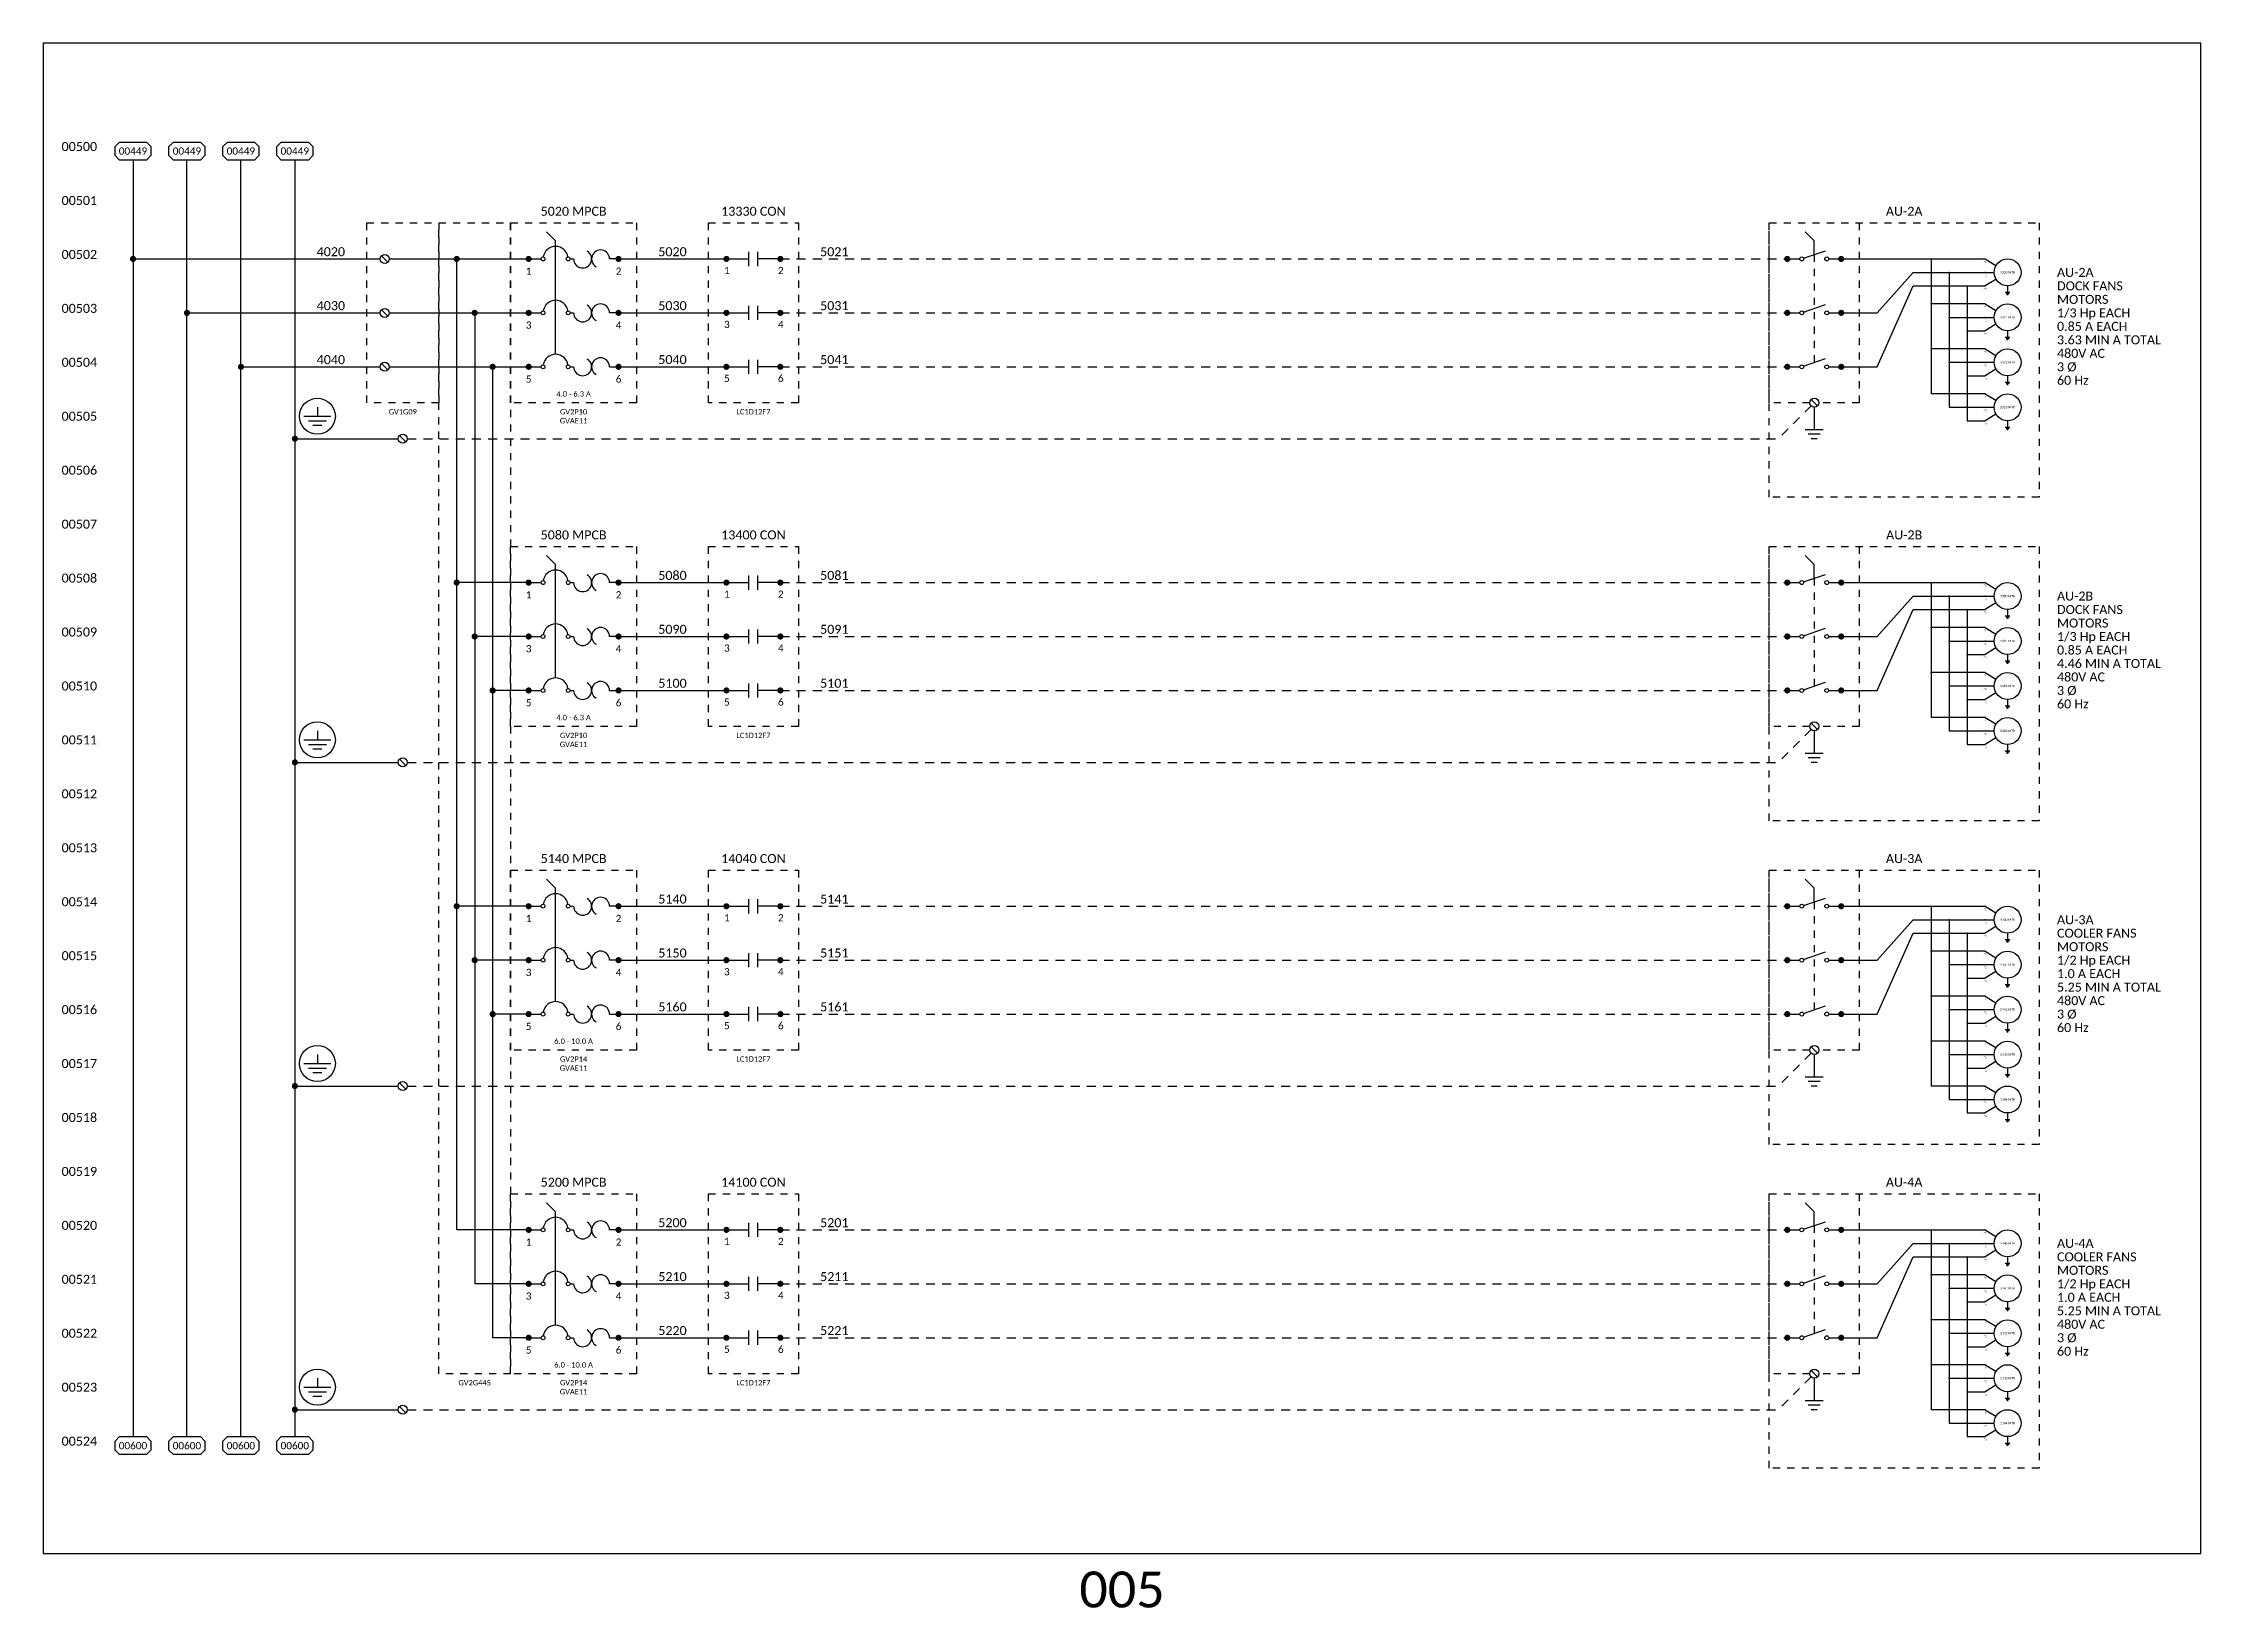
# Model space of a CAD drawing. Header units: inches. Extents: x 0 to 316, y -1 to 150.
# Drawn here: x 155 to 185, y -0.76 to 21 of the extents above; entities that cross this region are included whole.
import ezdxf
from ezdxf.enums import TextEntityAlignment as Align

# ---------------------------------------------------------------- set-up
doc = ezdxf.new("R2010")
doc.units = ezdxf.units.IN
doc.header["$MEASUREMENT"] = 0
doc.linetypes.add('DASHED', pattern=[0.75, 0.5, -0.25])
doc.linetypes.add('HIDDEN2', pattern=[0.1875, 0.125, -0.0625])
doc.styles.add('Calibri', font='calibri.ttf')

# ---------------------------------------------------------------- blocks, each defined once
blk = doc.blocks.new('CONN')
at = {"color": 2, "const_width": 0.0425}
blk.add_lwpolyline([(0.02125, 0, 1), (-0.02125, 0, 1)], format="xyb", close=True, dxfattribs=at)
blk = doc.blocks.new('PE')
at = {"color": 3}
for p, q in [((0, 0), (0, -0.125)), ((-0.1875, -0.125), (0.1875, -0.125)), ((-0.125, -0.1875), (0.125, -0.1875)), ((-0.0625, -0.25), (0.0625, -0.25))]:
    blk.add_line(p, q, dxfattribs=at)
blk.add_circle((0, -0.125), 0.25, dxfattribs=at)
blk = doc.blocks.new('REF')
at = {"color": 2}
for p, q in [((0, 0.062), (0.062, 0.125)), ((0, -0.062), (0, 0.062)), ((0.062, 0.125), (0.438, 0.125)), ((0.438, 0.125), (0.5, 0.062)), ((0.5, 0.062), (0.5, -0.062)), ((0.062, -0.125), (0, -0.062)), ((0.438, -0.125), (0.062, -0.125)), ((0.5, -0.062), (0.438, -0.125))]:
    blk.add_line(p, q, dxfattribs=at)
at = {"color": 3, "style": 'Calibri'}
blk.add_attdef('XXXXX', text='', height=0.1, dxfattribs=at).set_placement((0.25, -0.05), align=Align.CENTER)
blk = doc.blocks.new('TERM')
at = {"color": 2}
blk.add_line((-0.044, 0.044), (0.044, -0.044), dxfattribs=at)
blk.add_circle((0, 0), 0.0625, dxfattribs=at)
blk = doc.blocks.new('CRNO')
at = {"color": 2}
for p, q in [((0, 0), (0.311, 0)), ((0.311, -0.099), (0.311, 0.099)), ((0.439, -0.099), (0.439, 0.099)), ((0.75, 0), (0.439, 0))]:
    blk.add_line(p, q, dxfattribs=at)
for p in [(0, 0), (0.75, 0)]:
    blk.add_blockref('CONN', p)
at = {"color": 3, "style": 'Calibri'}
blk.add_attdef('DEVICE', text='', height=0.125, dxfattribs=at).set_placement((0.381, 0.447), align=Align.CENTER)
at = {"style": 'Calibri'}
for tag, p in [('TL', (0.006, -0.241)), ('TR', (0.756, -0.241))]:
    blk.add_attdef(tag, text='', height=0.1, dxfattribs=at).set_placement(p, align=Align.BOTTOM_CENTER)
blk = doc.blocks.new('DISCONNECT')
at = {"color": 2}
for p, q in [((0.375, 0.25), (0.25, 0.375)), ((0, 0), (0.174, 0)), ((0.226, 0.009), (0.53, 0.114)), ((0.375, 0.06), (0.375, 0.25)), ((0.576, 0), (0.75, 0))]:
    blk.add_line(p, q, dxfattribs=at)
for centre in [(0.201, 0), (0.549, 0)]:
    blk.add_circle(centre, 0.0268, dxfattribs=at)
for p in [(0, 0), (0.75, 0)]:
    blk.add_blockref('CONN', p, dxfattribs=at)
at = {"color": 3, "style": 'Calibri'}
blk.add_attdef('DEVICE', text='', height=0.125, dxfattribs=at).set_placement((0.381, 0.447), align=Align.CENTER)
at = {"color": 6, "style": 'Calibri'}
blk.add_attdef('PART', text='', height=0.075, dxfattribs=at).set_placement((0.382, -0.313), align=Align.MIDDLE_CENTER)
blk = doc.blocks.new('DISC AUX')
at = {"color": 2}
for p, q in [((0, 0), (0.174, 0)), ((0.226, 0.009), (0.53, 0.114)), ((0.576, 0), (0.75, 0))]:
    blk.add_line(p, q, dxfattribs=at)
for centre in [(0.201, 0), (0.549, 0)]:
    blk.add_circle(centre, 0.0268, dxfattribs=at)
for p in [(0, 0), (0.75, 0)]:
    blk.add_blockref('CONN', p, dxfattribs=at)

msp = doc.modelspace()

# ---------------------------------------------------------------- linework, layer by layer
at = {"color": 8}
for p, q in [((156.25, 19.375), (156.25, 1.625)), ((157, 1.625), (157, 19.375)), ((157.75, 1.625), (157.75, 19.375)), ((156.25, 18), (159.6875, 18)), ((163, 18), (164.5, 18)), ((180, 18), (182, 18)), ((181.25, 18), (181.25, 16.125)), ((180.5, 17.25), (181, 17.8125)), ((181, 17.8125), (182, 17.8125)), ((181.5, 17.8125), (181.5, 15.9375)), ((180.5, 16.5), (181, 17.625)), ((181, 17.625), (182, 17.625)), ((181.75, 17.625), (181.75, 15.75)), ((157, 17.25), (159.6875, 17.25)), ((163, 17.25), (164.5, 17.25)), ((180, 17.25), (180.5, 17.25)), ((182, 17.375), (181.25, 17.375)), ((181.5, 17.1875), (182, 17.1875)), ((181.75, 17), (182, 17)), ((157.75, 16.5), (159.6875, 16.5)), ((163, 16.5), (164.5, 16.5)), ((180, 16.5), (180.5, 16.5)), ((182, 16.75), (181.25, 16.75)), ((181.5, 16.5625), (182, 16.5625)), ((181.75, 16.375), (182, 16.375)), ((182, 16.125), (181.25, 16.125)), ((181.5, 15.9375), (182, 15.9375)), ((181.75, 15.75), (182, 15.75)), ((163, 13.5), (164.5, 13.5)), ((180, 13.5), (182, 13.5)), ((181.25, 13.5), (181.25, 11.625)), ((180.5, 12.75), (181, 13.3125)), ((181, 13.3125), (182, 13.3125)), ((181.5, 13.3125), (181.5, 11.4375)), ((180.5, 12), (181, 13.125)), ((181, 13.125), (182, 13.125)), ((181.75, 13.125), (181.75, 11.25)), ((163, 12.75), (164.5, 12.75)), ((180, 12.75), (180.5, 12.75)), ((182, 12.875), (181.25, 12.875)), ((181.5, 12.6875), (182, 12.6875)), ((181.75, 12.5), (182, 12.5)), ((163, 12), (164.5, 12)), ((180, 12), (180.5, 12)), ((182, 12.25), (181.25, 12.25)), ((181.5, 12.0625), (182, 12.0625)), ((181.75, 11.875), (182, 11.875)), ((182, 11.625), (181.25, 11.625)), ((181.5, 11.4375), (182, 11.4375)), ((181.75, 11.25), (182, 11.25)), ((163, 9), (164.5, 9)), ((180, 9), (182, 9)), ((181.25, 9), (181.25, 6.5)), ((180.5, 8.25), (181, 8.8125)), ((181, 8.8125), (182, 8.8125)), ((181.5, 8.8125), (181.5, 6.3125)), ((180.5, 7.5), (181, 8.625)), ((181, 8.625), (182, 8.625)), ((181.75, 8.625), (181.75, 6.125)), ((163, 8.25), (164.5, 8.25)), ((180, 8.25), (180.5, 8.25)), ((182, 8.375), (181.25, 8.375)), ((181.5, 8.1875), (182, 8.1875)), ((181.75, 8), (182, 8)), ((163, 7.5), (164.5, 7.5)), ((180, 7.5), (180.5, 7.5)), ((182, 7.75), (181.25, 7.75)), ((181.5, 7.5625), (182, 7.5625)), ((181.75, 7.375), (182, 7.375)), ((182, 7.125), (181.25, 7.125)), ((181.5, 6.9375), (182, 6.9375)), ((181.75, 6.75), (182, 6.75)), ((182, 6.5), (181.25, 6.5)), ((181.5, 6.3125), (182, 6.3125)), ((181.75, 6.125), (182, 6.125)), ((163, 4.5), (164.5, 4.5)), ((180, 4.5), (182, 4.5)), ((181.25, 4.5), (181.25, 2)), ((180.5, 3.75), (181, 4.3125)), ((181, 4.3125), (182, 4.3125)), ((181.5, 4.3125), (181.5, 1.8125)), ((180.5, 3), (181, 4.125)), ((181, 4.125), (182, 4.125)), ((181.75, 4.125), (181.75, 1.625)), ((163, 3.75), (164.5, 3.75)), ((180, 3.75), (180.5, 3.75)), ((182, 3.875), (181.25, 3.875)), ((181.5, 3.6875), (182, 3.6875)), ((181.75, 3.5), (182, 3.5)), ((163, 3), (164.5, 3)), ((180, 3), (180.5, 3)), ((182, 3.25), (181.25, 3.25)), ((181.5, 3.0625), (182, 3.0625)), ((181.75, 2.875), (182, 2.875)), ((182, 2.625), (181.25, 2.625)), ((181.5, 2.4375), (182, 2.4375)), ((181.75, 2.25), (182, 2.25)), ((182, 2), (181.25, 2)), ((181.5, 1.8125), (182, 1.8125)), ((181.75, 1.625), (182, 1.625))]:
    msp.add_line(p, q, dxfattribs=at)
at = {"color": 3}
for p, q in [((158.5, 19.375), (158.5, 1.625)), ((182.34375, 17.53125), (182.28125, 17.53125)), ((182.33333, 17.51562), (182.29167, 17.51562)), ((182.32292, 17.5), (182.30208, 17.5)), ((182.3125, 17.625), (182.3125, 17.53125)), ((182.34375, 16.90625), (182.28125, 16.90625)), ((182.33333, 16.89062), (182.29167, 16.89062)), ((182.32292, 16.875), (182.30208, 16.875)), ((182.3125, 17), (182.3125, 16.90625)), ((182.34375, 16.28125), (182.28125, 16.28125)), ((182.33333, 16.26562), (182.29167, 16.26562)), ((182.32292, 16.25), (182.30208, 16.25)), ((182.3125, 16.375), (182.3125, 16.28125)), ((179.625, 15.9375), (179.625, 15.625)), ((179.75, 15.625), (179.5, 15.625)), ((182.34375, 15.65625), (182.28125, 15.65625)), ((182.33333, 15.64062), (182.29167, 15.64062)), ((182.32292, 15.625), (182.30208, 15.625)), ((182.3125, 15.75), (182.3125, 15.65625)), ((158.5, 15.5), (159.9375, 15.5)), ((179.70833, 15.5625), (179.54167, 15.5625)), ((179.66667, 15.5), (179.58333, 15.5)), ((182.34375, 13.03125), (182.28125, 13.03125)), ((182.33333, 13.01562), (182.29167, 13.01562)), ((182.32292, 13), (182.30208, 13)), ((182.3125, 13.125), (182.3125, 13.03125)), ((182.34375, 12.40625), (182.28125, 12.40625)), ((182.33333, 12.39062), (182.29167, 12.39062)), ((182.32292, 12.375), (182.30208, 12.375)), ((182.3125, 12.5), (182.3125, 12.40625)), ((182.34375, 11.78125), (182.28125, 11.78125)), ((182.33333, 11.76562), (182.29167, 11.76562)), ((182.32292, 11.75), (182.30208, 11.75)), ((182.3125, 11.875), (182.3125, 11.78125)), ((179.625, 11.4375), (179.625, 11.125)), ((179.75, 11.125), (179.5, 11.125)), ((182.34375, 11.15625), (182.28125, 11.15625)), ((182.33333, 11.14062), (182.29167, 11.14062)), ((182.32292, 11.125), (182.30208, 11.125)), ((182.3125, 11.25), (182.3125, 11.15625)), ((158.5, 11), (159.9375, 11)), ((179.70833, 11.0625), (179.54167, 11.0625)), ((179.66667, 11), (179.58333, 11)), ((182.34375, 8.53125), (182.28125, 8.53125)), ((182.33333, 8.51562), (182.29167, 8.51562)), ((182.32292, 8.5), (182.30208, 8.5)), ((182.3125, 8.625), (182.3125, 8.53125)), ((182.34375, 7.90625), (182.28125, 7.90625)), ((182.33333, 7.89062), (182.29167, 7.89062)), ((182.32292, 7.875), (182.30208, 7.875)), ((182.3125, 8), (182.3125, 7.90625)), ((182.34375, 7.28125), (182.28125, 7.28125)), ((182.33333, 7.26562), (182.29167, 7.26562)), ((182.32292, 7.25), (182.30208, 7.25)), ((182.3125, 7.375), (182.3125, 7.28125)), ((179.625, 6.9375), (179.625, 6.625)), ((179.75, 6.625), (179.5, 6.625)), ((182.34375, 6.65625), (182.28125, 6.65625)), ((182.33333, 6.64062), (182.29167, 6.64062)), ((182.32292, 6.625), (182.30208, 6.625)), ((182.3125, 6.75), (182.3125, 6.65625)), ((158.5, 6.5), (159.9375, 6.5)), ((179.70833, 6.5625), (179.54167, 6.5625)), ((179.66667, 6.5), (179.58333, 6.5)), ((182.34375, 6.03125), (182.28125, 6.03125)), ((182.33333, 6.01562), (182.29167, 6.01562)), ((182.32292, 6), (182.30208, 6)), ((182.3125, 6.125), (182.3125, 6.03125)), ((182.34375, 4.03125), (182.28125, 4.03125)), ((182.33333, 4.01562), (182.29167, 4.01562)), ((182.32292, 4), (182.30208, 4)), ((182.3125, 4.125), (182.3125, 4.03125)), ((182.34375, 3.40625), (182.28125, 3.40625)), ((182.33333, 3.39062), (182.29167, 3.39062)), ((182.32292, 3.375), (182.30208, 3.375)), ((182.3125, 3.5), (182.3125, 3.40625)), ((182.34375, 2.78125), (182.28125, 2.78125)), ((182.33333, 2.76562), (182.29167, 2.76562)), ((182.32292, 2.75), (182.30208, 2.75)), ((182.3125, 2.875), (182.3125, 2.78125)), ((179.625, 2.4375), (179.625, 2.125)), ((179.75, 2.125), (179.5, 2.125)), ((182.34375, 2.15625), (182.28125, 2.15625)), ((182.33333, 2.14062), (182.29167, 2.14062)), ((182.32292, 2.125), (182.30208, 2.125)), ((182.3125, 2.25), (182.3125, 2.15625)), ((158.5, 2), (159.9375, 2)), ((179.70833, 2.0625), (179.54167, 2.0625)), ((179.66667, 2), (179.58333, 2)), ((182.34375, 1.53125), (182.28125, 1.53125)), ((182.33333, 1.51562), (182.29167, 1.51562)), ((182.32292, 1.5), (182.30208, 1.5)), ((182.3125, 1.625), (182.3125, 1.53125))]:
    msp.add_line(p, q, dxfattribs=at)
at = {"color": 2}
for p, q in [((162.125, 18.25), (162, 18.375)), ((159.8125, 18), (161.75, 18)), ((161.75, 18), (161.92379, 18)), ((162.125, 16.67438), (162.125, 18.25)), ((162.32621, 18), (162.375, 18)), ((163, 18), (162.875, 18)), ((182, 18), (182.15172, 17.90897)), ((182, 17.8125), (182.125, 17.8125)), ((182.15172, 17.71603), (182, 17.625)), ((159.8125, 17.25), (161.75, 17.25)), ((161.75, 17.25), (161.92379, 17.25)), ((162.32621, 17.25), (162.375, 17.25)), ((163, 17.25), (162.875, 17.25)), ((182, 17.375), (182.15172, 17.28397)), ((182, 17.1875), (182.125, 17.1875)), ((182.15172, 17.09103), (182, 17)), ((159.8125, 16.5), (161.75, 16.5)), ((161.75, 16.5), (161.92379, 16.5)), ((162.32621, 16.5), (162.375, 16.5)), ((162.875, 16.5), (163, 16.5)), ((182, 16.75), (182.15172, 16.65897)), ((182, 16.5625), (182.125, 16.5625)), ((182.15172, 16.46603), (182, 16.375)), ((182, 16.125), (182.15172, 16.03397)), ((182, 15.9375), (182.125, 15.9375)), ((182.15172, 15.84103), (182, 15.75)), ((162.125, 13.75), (162, 13.875)), ((161.75, 13.5), (161.92379, 13.5)), ((162.125, 12.17438), (162.125, 13.75)), ((162.32621, 13.5), (162.375, 13.5)), ((163, 13.5), (162.875, 13.5)), ((182, 13.5), (182.15172, 13.40897)), ((182, 13.3125), (182.125, 13.3125)), ((182.15172, 13.21603), (182, 13.125)), ((161.75, 12.75), (161.92379, 12.75)), ((162.32621, 12.75), (162.375, 12.75)), ((163, 12.75), (162.875, 12.75)), ((182, 12.875), (182.15172, 12.78397)), ((182, 12.6875), (182.125, 12.6875)), ((182.15172, 12.59103), (182, 12.5)), ((161.75, 12), (161.92379, 12)), ((162.32621, 12), (162.375, 12)), ((162.875, 12), (163, 12)), ((182, 12.25), (182.15172, 12.15897)), ((182, 12.0625), (182.125, 12.0625)), ((182.15172, 11.96603), (182, 11.875)), ((182, 11.625), (182.15172, 11.53397)), ((182, 11.4375), (182.125, 11.4375)), ((182.15172, 11.34103), (182, 11.25)), ((162.125, 9.25), (162, 9.375)), ((161.75, 9), (161.92379, 9)), ((162.125, 7.67438), (162.125, 9.25)), ((162.32621, 9), (162.375, 9)), ((163, 9), (162.875, 9)), ((182, 9), (182.15172, 8.90897)), ((182, 8.8125), (182.125, 8.8125)), ((182.15172, 8.71603), (182, 8.625)), ((161.75, 8.25), (161.92379, 8.25)), ((162.32621, 8.25), (162.375, 8.25)), ((163, 8.25), (162.875, 8.25)), ((182, 8.375), (182.15172, 8.28397)), ((182, 8.1875), (182.125, 8.1875)), ((182.15172, 8.09103), (182, 8)), ((161.75, 7.5), (161.92379, 7.5)), ((162.32621, 7.5), (162.375, 7.5)), ((162.875, 7.5), (163, 7.5)), ((182, 7.75), (182.15172, 7.65897)), ((182, 7.5625), (182.125, 7.5625)), ((182.15172, 7.46603), (182, 7.375)), ((182, 7.125), (182.15172, 7.03397)), ((182, 6.9375), (182.125, 6.9375)), ((182.15172, 6.84103), (182, 6.75)), ((182, 6.5), (182.15172, 6.40897)), ((182, 6.3125), (182.125, 6.3125)), ((182.15172, 6.21603), (182, 6.125)), ((162.125, 4.75), (162, 4.875)), ((161.75, 4.5), (161.92379, 4.5)), ((162.125, 3.17438), (162.125, 4.75)), ((162.32621, 4.5), (162.375, 4.5)), ((163, 4.5), (162.875, 4.5)), ((182, 4.5), (182.15172, 4.40897)), ((182, 4.3125), (182.125, 4.3125)), ((182.15172, 4.21603), (182, 4.125)), ((161.75, 3.75), (161.92379, 3.75)), ((162.32621, 3.75), (162.375, 3.75)), ((163, 3.75), (162.875, 3.75)), ((182, 3.875), (182.15172, 3.78397)), ((182, 3.6875), (182.125, 3.6875)), ((182.15172, 3.59103), (182, 3.5)), ((161.75, 3), (161.92379, 3)), ((162.32621, 3), (162.375, 3)), ((162.875, 3), (163, 3)), ((182, 3.25), (182.15172, 3.15897)), ((182, 3.0625), (182.125, 3.0625)), ((182.15172, 2.96603), (182, 2.875)), ((182, 2.625), (182.15172, 2.53397)), ((182, 2.4375), (182.125, 2.4375)), ((182.15172, 2.34103), (182, 2.25)), ((182, 2), (182.15172, 1.90897)), ((182, 1.8125), (182.125, 1.8125)), ((182.15172, 1.71603), (182, 1.625))]:
    msp.add_line(p, q, dxfattribs=at)
at = {"color": 2, "linetype": 'Continuous'}
for p, q in [((160.75, 4.5), (160.75, 18)), ((161, 17.25), (161, 3.75)), ((161.25, 3), (161.25, 16.5)), ((161.75, 13.5), (160.75, 13.5)), ((161.75, 12.75), (161, 12.75)), ((161.75, 12), (161.25, 12)), ((161.75, 9), (160.75, 9)), ((161.75, 8.25), (161, 8.25)), ((161.75, 7.5), (161.25, 7.5)), ((161.75, 4.5), (160.75, 4.5)), ((161.75, 3.75), (161, 3.75)), ((161.75, 3), (161.25, 3))]:
    msp.add_line(p, q, dxfattribs=at)
at = {"color": 8, "linetype": 'HIDDEN2'}
for p, q in [((165.25, 18), (179.25, 18)), ((165.25, 17.25), (179.25, 17.25)), ((165.25, 16.5), (179.25, 16.5)), ((165.25, 13.5), (179.25, 13.5)), ((165.25, 12.75), (179.25, 12.75)), ((165.25, 12), (179.25, 12)), ((165.25, 9), (179.25, 9)), ((165.25, 8.25), (179.25, 8.25)), ((165.25, 7.5), (179.25, 7.5)), ((165.25, 4.5), (179.25, 4.5)), ((165.25, 3.75), (179.25, 3.75)), ((165.25, 3), (179.25, 3))]:
    msp.add_line(p, q, dxfattribs=at)
at = {"color": 2, "linetype": 'HIDDEN2', "ltscale": 0.5}
for p, q in [((179.625, 18.06023), (179.625, 16.56023)), ((179.625, 13.56023), (179.625, 12.06023)), ((179.625, 9.06023), (179.625, 7.56023)), ((179.625, 4.56023), (179.625, 3.06023))]:
    msp.add_line(p, q, dxfattribs=at)
at = {"color": 3, "linetype": 'HIDDEN2'}
for p, q in [((179.58081, 15.95581), (179.125, 15.5)), ((160.0625, 15.5), (179.125, 15.5)), ((179.58081, 11.45581), (179.125, 11)), ((160.0625, 11), (179.125, 11)), ((179.58081, 6.95581), (179.125, 6.5)), ((160.0625, 6.5), (179.125, 6.5)), ((179.58081, 2.45581), (179.125, 2)), ((160.0625, 2), (179.125, 2))]:
    msp.add_line(p, q, dxfattribs=at)
at = {"ltscale": 0.25}
msp.add_lwpolyline([(155, 0), (185, 0), (185, 21), (155, 21)], close=True, dxfattribs=at)
at = {"color": 2, "linetype": 'HIDDEN2', "ltscale": 0.5}
for points in [[(159.5, 18.5), (160.5, 18.5), (160.5, 16), (159.5, 16)], [(160.5, 18.5), (161.5, 18.5), (161.5, 2.5), (160.5, 2.5)], [(161.5, 18.5), (163.25, 18.5), (163.25, 16), (161.5, 16)], [(164.25, 18.5), (165.5, 18.5), (165.5, 16), (164.25, 16)], [(179, 18.5), (182.75, 18.5), (182.75, 14.6875), (179, 14.6875)], [(161.5, 14), (163.25, 14), (163.25, 11.5), (161.5, 11.5)], [(164.25, 14), (165.5, 14), (165.5, 11.5), (164.25, 11.5)], [(179, 14), (182.75, 14), (182.75, 10.1875), (179, 10.1875)], [(161.5, 9.5), (163.25, 9.5), (163.25, 7), (161.5, 7)], [(164.25, 9.5), (165.5, 9.5), (165.5, 7), (164.25, 7)], [(179, 9.5), (182.75, 9.5), (182.75, 5.6875), (179, 5.6875)], [(161.5, 5), (163.25, 5), (163.25, 2.5), (161.5, 2.5)], [(164.25, 5), (165.5, 5), (165.5, 2.5), (164.25, 2.5)], [(179, 5), (182.75, 5), (182.75, 1.1875), (179, 1.1875)]]:
    msp.add_lwpolyline(points, close=True, dxfattribs=at)
for points in [[(179.5625, 16), (179, 16), (179, 18.5), (180.25, 18.5), (180.25, 16), (179.6875, 16)], [(179.5625, 11.5), (179, 11.5), (179, 14), (180.25, 14), (180.25, 11.5), (179.6875, 11.5)], [(179.5625, 7), (179, 7), (179, 9.5), (180.25, 9.5), (180.25, 7), (179.6875, 7)], [(179.5625, 2.5), (179, 2.5), (179, 5), (180.25, 5), (180.25, 2.5), (179.6875, 2.5)]]:
    msp.add_lwpolyline(points, dxfattribs=at)
at = {"color": 2}
for centre, radius in [((161.95062, 18), 0.02683), ((162.29938, 18), 0.02683), ((182.3125, 17.8125), 0.1875), ((161.95062, 17.25), 0.02683), ((162.29938, 17.25), 0.02683), ((182.3125, 17.1875), 0.1875), ((161.95062, 16.5), 0.02683), ((162.29938, 16.5), 0.02683), ((182.3125, 16.5625), 0.1875), ((182.3125, 15.9375), 0.1875), ((161.95062, 13.5), 0.02683), ((162.29938, 13.5), 0.02683), ((182.3125, 13.3125), 0.1875), ((161.95062, 12.75), 0.02683), ((162.29938, 12.75), 0.02683), ((182.3125, 12.6875), 0.1875), ((161.95062, 12), 0.02683), ((162.29938, 12), 0.02683), ((182.3125, 12.0625), 0.1875), ((182.3125, 11.4375), 0.1875), ((161.95062, 9), 0.02683), ((162.29938, 9), 0.02683), ((182.3125, 8.8125), 0.1875), ((161.95062, 8.25), 0.02683), ((162.29938, 8.25), 0.02683), ((182.3125, 8.1875), 0.1875), ((161.95062, 7.5), 0.02683), ((162.29938, 7.5), 0.02683), ((182.3125, 7.5625), 0.1875), ((182.3125, 6.9375), 0.1875), ((182.3125, 6.3125), 0.1875), ((161.95062, 4.5), 0.02683), ((162.29938, 4.5), 0.02683), ((182.3125, 4.3125), 0.1875), ((161.95062, 3.75), 0.02683), ((162.29938, 3.75), 0.02683), ((182.3125, 3.6875), 0.1875), ((161.95062, 3), 0.02683), ((162.29938, 3), 0.02683), ((182.3125, 3.0625), 0.1875), ((182.3125, 2.4375), 0.1875), ((182.3125, 1.8125), 0.1875)]:
    msp.add_circle(centre, radius, dxfattribs=at)
for centre, radius, start, end in [((162.125, 18), 0.17438, 8.82513, 171.17487), ((162.5, 18), 0.125, 180, 60), ((162.75, 18), 0.125, 0, 240), ((162.125, 17.25), 0.17438, 8.82513, 171.17487), ((162.5, 17.25), 0.125, 180, 60), ((162.75, 17.25), 0.125, 0, 240), ((162.125, 16.5), 0.17438, 8.82513, 171.17487), ((162.5, 16.5), 0.125, 180, 60), ((162.75, 16.5), 0.125, 0, 240), ((162.125, 13.5), 0.17438, 8.82513, 171.17487), ((162.5, 13.5), 0.125, 180, 60), ((162.75, 13.5), 0.125, 0, 240), ((162.125, 12.75), 0.17438, 8.82513, 171.17487), ((162.5, 12.75), 0.125, 180, 60), ((162.75, 12.75), 0.125, 0, 240), ((162.125, 12), 0.17438, 8.82513, 171.17487), ((162.5, 12), 0.125, 180, 60), ((162.75, 12), 0.125, 0, 240), ((162.125, 9), 0.17438, 8.82513, 171.17487), ((162.5, 9), 0.125, 180, 60), ((162.75, 9), 0.125, 0, 240), ((162.125, 8.25), 0.17438, 8.82513, 171.17487), ((162.5, 8.25), 0.125, 180, 60), ((162.75, 8.25), 0.125, 0, 240), ((162.125, 7.5), 0.17438, 8.82513, 171.17487), ((162.5, 7.5), 0.125, 180, 60), ((162.75, 7.5), 0.125, 0, 240), ((162.125, 4.5), 0.17438, 8.82513, 171.17487), ((162.5, 4.5), 0.125, 180, 60), ((162.75, 4.5), 0.125, 0, 240), ((162.125, 3.75), 0.17438, 8.82513, 171.17487), ((162.5, 3.75), 0.125, 180, 60), ((162.75, 3.75), 0.125, 0, 240), ((162.125, 3), 0.17438, 8.82513, 171.17487), ((162.5, 3), 0.125, 180, 60), ((162.75, 3), 0.125, 0, 240)]:
    msp.add_arc(centre, radius, start, end, dxfattribs=at)

# ---------------------------------------------------------------- block references
for p, values in [((155.99904, 19.5), {'XXXXX': '00449'}), ((156.74904, 19.5), {'XXXXX': '00449'}), ((157.49904, 19.5), {'XXXXX': '00449'}), ((158.24904, 19.5), {'XXXXX': '00449'}), ((155.99904, 1.5), {'XXXXX': '00600'}), ((156.74904, 1.5), {'XXXXX': '00600'}), ((157.49904, 1.5), {'XXXXX': '00600'}), ((158.24904, 1.5), {'XXXXX': '00600'})]:
    msp.add_blockref('REF', p).add_auto_attribs(values)
for name, p in [('DISCONNECT', (179.25, 18)), ('CONN', (156.25, 18)), ('TERM', (159.75, 18)), ('CONN', (160.75, 18)), ('CONN', (161.75, 18)), ('CONN', (163, 18)), ('CONN', (157, 17.25)), ('TERM', (159.75, 17.25)), ('CONN', (161, 17.25)), ('CONN', (161.75, 17.25)), ('CONN', (163, 17.25)), ('CONN', (157.75, 16.5)), ('TERM', (159.75, 16.5)), ('CONN', (161.25, 16.5)), ('CONN', (161.75, 16.5)), ('CONN', (163, 16.5)), ('PE', (158.8125, 15.9375)), ('TERM', (179.625, 16)), ('CONN', (158.5, 15.5)), ('TERM', (160, 15.5)), ('DISCONNECT', (179.25, 13.5)), ('CONN', (160.75, 13.5)), ('CONN', (161.75, 13.5)), ('CONN', (163, 13.5)), ('CONN', (161, 12.75)), ('CONN', (161.75, 12.75)), ('CONN', (163, 12.75)), ('CONN', (161.25, 12)), ('CONN', (161.75, 12)), ('CONN', (163, 12)), ('PE', (158.8125, 11.4375)), ('TERM', (179.625, 11.5)), ('CONN', (158.5, 11)), ('TERM', (160, 11)), ('DISCONNECT', (179.25, 9)), ('CONN', (160.75, 9)), ('CONN', (161.75, 9)), ('CONN', (163, 9)), ('CONN', (161, 8.25)), ('CONN', (161.75, 8.25)), ('CONN', (163, 8.25)), ('CONN', (161.25, 7.5)), ('CONN', (161.75, 7.5)), ('CONN', (163, 7.5)), ('PE', (158.8125, 6.9375)), ('TERM', (179.625, 7)), ('CONN', (158.5, 6.5)), ('TERM', (160, 6.5)), ('DISCONNECT', (179.25, 4.5)), ('CONN', (161.75, 4.5)), ('CONN', (163, 4.5)), ('CONN', (161.75, 3.75)), ('CONN', (163, 3.75)), ('CONN', (161.75, 3)), ('CONN', (163, 3)), ('PE', (158.8125, 2.4375)), ('TERM', (179.625, 2.5)), ('CONN', (158.5, 2)), ('TERM', (160, 2))]:
    msp.add_blockref(name, p)
ref = msp.add_blockref('CRNO', (164.5, 18))
ref.add_attrib('TL', '1', dxfattribs={"height": 0.1, "style": 'Calibri'}).set_placement((164.50599, 17.75938), align=Align.BOTTOM_CENTER)
ref.add_attrib('TR', '2', dxfattribs={"height": 0.1, "style": 'Calibri'}).set_placement((165.25599, 17.75938), align=Align.BOTTOM_CENTER)
at = {"xscale": 0.25, "yscale": 0.25, "zscale": 0.25}
for p in [(181.25, 18), (182, 18), (181.5, 17.8125), (182, 17.8125), (181.75, 17.625), (182, 17.625), (182.3125, 17.625), (181.25, 17.375), (181.5, 17.1875), (182, 17.375), (182, 17.1875), (181.75, 17), (182, 17), (182.3125, 17), (181.25, 16.75), (181.5, 16.5625), (182, 16.75), (182, 16.5625), (181.75, 16.375), (182, 16.375), (182.3125, 16.375), (182, 16.125), (182, 15.9375), (182, 15.75), (182.3125, 15.75), (181.25, 13.5), (182, 13.5), (181.5, 13.3125), (182, 13.3125), (181.75, 13.125), (182, 13.125), (182.3125, 13.125), (181.25, 12.875), (181.5, 12.6875), (182, 12.875), (182, 12.6875), (181.75, 12.5), (182, 12.5), (182.3125, 12.5), (181.25, 12.25), (181.5, 12.0625), (182, 12.25), (182, 12.0625), (181.75, 11.875), (182, 11.875), (182.3125, 11.875), (182, 11.625), (182, 11.4375), (182, 11.25), (182.3125, 11.25), (181.25, 9), (182, 9), (181.5, 8.8125), (182, 8.8125), (181.75, 8.625), (182, 8.625), (182.3125, 8.625), (181.25, 8.375), (181.5, 8.1875), (182, 8.375), (182, 8.1875), (181.75, 8), (182, 8), (182.3125, 8), (181.25, 7.75), (181.5, 7.5625), (182, 7.75), (182, 7.5625), (181.75, 7.375), (182, 7.375), (182.3125, 7.375), (181.25, 7.125), (181.5, 6.9375), (182, 7.125), (182, 6.9375), (181.75, 6.75), (182, 6.75), (182.3125, 6.75), (182, 6.5), (182, 6.3125), (182, 6.125), (182.3125, 6.125), (181.25, 4.5), (182, 4.5), (181.5, 4.3125), (182, 4.3125), (181.75, 4.125), (182, 4.125), (182.3125, 4.125), (181.25, 3.875), (181.5, 3.6875), (182, 3.875), (182, 3.6875), (181.75, 3.5), (182, 3.5), (182.3125, 3.5), (181.25, 3.25), (181.5, 3.0625), (182, 3.25), (182, 3.0625), (181.75, 2.875), (182, 2.875), (182.3125, 2.875), (181.25, 2.625), (181.5, 2.4375), (182, 2.625), (182, 2.4375), (181.75, 2.25), (182, 2.25), (182.3125, 2.25), (182, 2), (182, 1.8125), (182, 1.625), (182.3125, 1.625)]:
    msp.add_blockref('CONN', p, dxfattribs=at)
ref = msp.add_blockref('CRNO', (164.5, 17.25))
ref.add_attrib('TL', '3', dxfattribs={"height": 0.1, "style": 'Calibri'}).set_placement((164.50599, 17.00938), align=Align.BOTTOM_CENTER)
ref.add_attrib('TR', '4', dxfattribs={"height": 0.1, "style": 'Calibri'}).set_placement((165.25599, 17.00938), align=Align.BOTTOM_CENTER)
at = {"linetype": 'Continuous'}
for p in [(179.25, 17.25), (179.25, 16.5), (179.25, 12.75), (179.25, 12), (179.25, 8.25), (179.25, 7.5), (179.25, 3.75), (179.25, 3)]:
    msp.add_blockref('DISC AUX', p, dxfattribs=at)
ref = msp.add_blockref('CRNO', (164.5, 16.5))
ref.add_attrib('TL', '5', dxfattribs={"height": 0.1, "style": 'Calibri'}).set_placement((164.50599, 16.25938), align=Align.BOTTOM_CENTER)
ref.add_attrib('TR', '6', dxfattribs={"height": 0.1, "style": 'Calibri'}).set_placement((165.25599, 16.25938), align=Align.BOTTOM_CENTER)
ref = msp.add_blockref('CRNO', (164.5, 13.5))
ref.add_attrib('TL', '1', dxfattribs={"height": 0.1, "style": 'Calibri'}).set_placement((164.50599, 13.25938), align=Align.BOTTOM_CENTER)
ref.add_attrib('TR', '2', dxfattribs={"height": 0.1, "style": 'Calibri'}).set_placement((165.25599, 13.25938), align=Align.BOTTOM_CENTER)
ref = msp.add_blockref('CRNO', (164.5, 12.75))
ref.add_attrib('TL', '3', dxfattribs={"height": 0.1, "style": 'Calibri'}).set_placement((164.50599, 12.50938), align=Align.BOTTOM_CENTER)
ref.add_attrib('TR', '4', dxfattribs={"height": 0.1, "style": 'Calibri'}).set_placement((165.25599, 12.50938), align=Align.BOTTOM_CENTER)
ref = msp.add_blockref('CRNO', (164.5, 12))
ref.add_attrib('TL', '5', dxfattribs={"height": 0.1, "style": 'Calibri'}).set_placement((164.50599, 11.75938), align=Align.BOTTOM_CENTER)
ref.add_attrib('TR', '6', dxfattribs={"height": 0.1, "style": 'Calibri'}).set_placement((165.25599, 11.75938), align=Align.BOTTOM_CENTER)
ref = msp.add_blockref('CRNO', (164.5, 9))
ref.add_attrib('TL', '1', dxfattribs={"height": 0.1, "style": 'Calibri'}).set_placement((164.50599, 8.75938), align=Align.BOTTOM_CENTER)
ref.add_attrib('TR', '2', dxfattribs={"height": 0.1, "style": 'Calibri'}).set_placement((165.25599, 8.75938), align=Align.BOTTOM_CENTER)
ref = msp.add_blockref('CRNO', (164.5, 8.25))
ref.add_attrib('TL', '3', dxfattribs={"height": 0.1, "style": 'Calibri'}).set_placement((164.50599, 8.00938), align=Align.BOTTOM_CENTER)
ref.add_attrib('TR', '4', dxfattribs={"height": 0.1, "style": 'Calibri'}).set_placement((165.25599, 8.00938), align=Align.BOTTOM_CENTER)
ref = msp.add_blockref('CRNO', (164.5, 7.5))
ref.add_attrib('TL', '5', dxfattribs={"height": 0.1, "style": 'Calibri'}).set_placement((164.50599, 7.25938), align=Align.BOTTOM_CENTER)
ref.add_attrib('TR', '6', dxfattribs={"height": 0.1, "style": 'Calibri'}).set_placement((165.25599, 7.25938), align=Align.BOTTOM_CENTER)
ref = msp.add_blockref('CRNO', (164.5, 4.5))
ref.add_attrib('TL', '1', dxfattribs={"height": 0.1, "style": 'Calibri'}).set_placement((164.50599, 4.25938), align=Align.BOTTOM_CENTER)
ref.add_attrib('TR', '2', dxfattribs={"height": 0.1, "style": 'Calibri'}).set_placement((165.25599, 4.25938), align=Align.BOTTOM_CENTER)
ref = msp.add_blockref('CRNO', (164.5, 3.75))
ref.add_attrib('TL', '3', dxfattribs={"height": 0.1, "style": 'Calibri'}).set_placement((164.50599, 3.50938), align=Align.BOTTOM_CENTER)
ref.add_attrib('TR', '4', dxfattribs={"height": 0.1, "style": 'Calibri'}).set_placement((165.25599, 3.50938), align=Align.BOTTOM_CENTER)
ref = msp.add_blockref('CRNO', (164.5, 3))
ref.add_attrib('TL', '5', dxfattribs={"height": 0.1, "style": 'Calibri'}).set_placement((164.50599, 2.75938), align=Align.BOTTOM_CENTER)
ref.add_attrib('TR', '6', dxfattribs={"height": 0.1, "style": 'Calibri'}).set_placement((165.25599, 2.75938), align=Align.BOTTOM_CENTER)

# ---------------------------------------------------------------- texts
at = {"style": 'Calibri'}
for s, p in [('00500', (155.75, 19.5)), ('00501', (155.75, 18.75)), ('00502', (155.75, 18)), ('00503', (155.75, 17.25)), ('00504', (155.75, 16.5)), ('00505', (155.75, 15.75)), ('00506', (155.75, 15)), ('00507', (155.75, 14.25)), ('00508', (155.75, 13.5)), ('00509', (155.75, 12.75)), ('00510', (155.75, 12)), ('00511', (155.75, 11.25)), ('00512', (155.75, 10.5)), ('00513', (155.75, 9.75)), ('00514', (155.75, 9)), ('00515', (155.75, 8.25)), ('00516', (155.75, 7.5)), ('00517', (155.75, 6.75)), ('00518', (155.75, 6)), ('00519', (155.75, 5.25)), ('00520', (155.75, 4.5)), ('00521', (155.75, 3.75)), ('00522', (155.75, 3)), ('00523', (155.75, 2.25)), ('00524', (155.75, 1.5))]:
    msp.add_text(s, height=0.125, dxfattribs=at).set_placement(p, align=Align.RIGHT)
at = {"color": 3, "linetype": 'DASHED', "style": 'Calibri'}
for s, p in [('5020 MPCB', (162.375, 18.5625)), ('13330 CON', (164.875, 18.5625)), ('AU-2A', (180.875, 18.5625)), ('5080 MPCB', (162.375, 14.0625)), ('13400 CON', (164.875, 14.0625)), ('AU-2B', (180.875, 14.0625)), ('5140 MPCB', (162.375, 9.5625)), ('14040 CON', (164.875, 9.5625)), ('AU-3A', (180.875, 9.5625)), ('5200 MPCB', (162.375, 5.0625)), ('14100 CON', (164.875, 5.0625)), ('AU-4A', (180.875, 5.0625))]:
    msp.add_text(s, height=0.125, dxfattribs=at).set_placement(p, align=Align.BOTTOM_CENTER)
at = {"color": 8, "style": 'Calibri'}
for s, height, p in [('4020', 0.125, (159, 18)), ('5020', 0.125, (163.75, 18)), ('5021', 0.125, (166, 18)), ('T1', 0.025, (182, 17.9375)), ('T2', 0.025, (182, 17.75)), ('4030', 0.125, (159, 17.25)), ('5030', 0.125, (163.75, 17.25)), ('5031', 0.125, (166, 17.25)), ('T3', 0.025, (182, 17.5625)), ('T1', 0.025, (182, 17.3125)), ('T2', 0.025, (182, 17.125)), ('T3', 0.025, (182, 16.9375)), ('4040', 0.125, (159, 16.5)), ('5040', 0.125, (163.75, 16.5)), ('5041', 0.125, (166, 16.5)), ('T1', 0.025, (182, 16.6875)), ('T2', 0.025, (182, 16.5)), ('T3', 0.025, (182, 16.3125)), ('T1', 0.025, (182, 16.0625)), ('T2', 0.025, (182, 15.875)), ('T3', 0.025, (182, 15.6875)), ('5080', 0.125, (163.75, 13.5)), ('5081', 0.125, (166, 13.5)), ('T1', 0.025, (182, 13.4375)), ('T2', 0.025, (182, 13.25)), ('5090', 0.125, (163.75, 12.75)), ('5091', 0.125, (166, 12.75)), ('T3', 0.025, (182, 13.0625)), ('T1', 0.025, (182, 12.8125)), ('T2', 0.025, (182, 12.625)), ('T3', 0.025, (182, 12.4375)), ('5100', 0.125, (163.75, 12)), ('5101', 0.125, (166, 12)), ('T1', 0.025, (182, 12.1875)), ('T2', 0.025, (182, 12)), ('T3', 0.025, (182, 11.8125)), ('T1', 0.025, (182, 11.5625)), ('T2', 0.025, (182, 11.375)), ('T3', 0.025, (182, 11.1875)), ('5140', 0.125, (163.75, 9)), ('5141', 0.125, (166, 9)), ('T1', 0.025, (182, 8.9375)), ('T2', 0.025, (182, 8.75)), ('5150', 0.125, (163.75, 8.25)), ('5151', 0.125, (166, 8.25)), ('T3', 0.025, (182, 8.5625)), ('T1', 0.025, (182, 8.3125)), ('T2', 0.025, (182, 8.125)), ('T3', 0.025, (182, 7.9375)), ('5160', 0.125, (163.75, 7.5)), ('5161', 0.125, (166, 7.5)), ('T1', 0.025, (182, 7.6875)), ('T2', 0.025, (182, 7.5)), ('T3', 0.025, (182, 7.3125)), ('T1', 0.025, (182, 7.0625)), ('T2', 0.025, (182, 6.875)), ('T3', 0.025, (182, 6.6875)), ('T1', 0.025, (182, 6.4375)), ('T2', 0.025, (182, 6.25)), ('T3', 0.025, (182, 6.0625)), ('5200', 0.125, (163.75, 4.5)), ('5201', 0.125, (166, 4.5)), ('T1', 0.025, (182, 4.4375)), ('T2', 0.025, (182, 4.25)), ('5210', 0.125, (163.75, 3.75)), ('5211', 0.125, (166, 3.75)), ('T3', 0.025, (182, 4.0625)), ('T1', 0.025, (182, 3.8125)), ('T2', 0.025, (182, 3.625)), ('T3', 0.025, (182, 3.4375)), ('5220', 0.125, (163.75, 3)), ('5221', 0.125, (166, 3)), ('T1', 0.025, (182, 3.1875)), ('T2', 0.025, (182, 3)), ('T3', 0.025, (182, 2.8125)), ('T1', 0.025, (182, 2.5625)), ('T2', 0.025, (182, 2.375)), ('T3', 0.025, (182, 2.1875)), ('T1', 0.025, (182, 1.9375)), ('T2', 0.025, (182, 1.75)), ('T3', 0.025, (182, 1.5625))]:
    msp.add_text(s, height=height, dxfattribs=at).set_placement(p, align=Align.BOTTOM_CENTER)
at = {"linetype": 'DASHED', "style": 'Calibri'}
for s, p in [('1', (161.75, 17.75)), ('2', (163, 17.75)), ('3', (161.75, 17)), ('4', (163, 17)), ('5', (161.75, 16.25)), ('6', (163, 16.25)), ('1', (161.75, 13.25)), ('2', (163, 13.25)), ('3', (161.75, 12.5)), ('4', (163, 12.5)), ('5', (161.75, 11.75)), ('6', (163, 11.75)), ('1', (161.75, 8.75)), ('2', (163, 8.75)), ('3', (161.75, 8)), ('4', (163, 8)), ('5', (161.75, 7.25)), ('6', (163, 7.25)), ('1', (161.75, 4.25)), ('2', (163, 4.25)), ('3', (161.75, 3.5)), ('4', (163, 3.5)), ('5', (161.75, 2.75)), ('6', (163, 2.75))]:
    msp.add_text(s, height=0.1, dxfattribs=at).set_placement(p, align=Align.BOTTOM_CENTER)
at = {"color": 3, "ltscale": 0.25, "style": 'Calibri'}
for s, p in [('5020 MTR', (182.3125, 17.8125)), ('5021 MTR', (182.3125, 17.1875)), ('5022 MTR', (182.3125, 16.5625)), ('5023 MTR', (182.3125, 15.9375)), ('5080 MTR', (182.3125, 13.3125)), ('5081 MTR', (182.3125, 12.6875)), ('5082 MTR', (182.3125, 12.0625)), ('5083 MTR', (182.3125, 11.4375)), ('5140 MTR', (182.3125, 8.8125)), ('5141 MTR', (182.3125, 8.1875)), ('5142 MTR', (182.3125, 7.5625)), ('5143 MTR', (182.3125, 6.9375)), ('5084 MTR', (182.3125, 6.3125)), ('5140 MTR', (182.3125, 4.3125)), ('5141 MTR', (182.3125, 3.6875)), ('5142 MTR', (182.3125, 3.0625)), ('5143 MTR', (182.3125, 2.4375)), ('5144 MTR', (182.3125, 1.8125))]:
    msp.add_text(s, height=0.03125, dxfattribs=at).set_placement(p, align=Align.MIDDLE_CENTER)
at = {"style": 'Calibri'}
for s, p in [('AU-2A', (183, 17.75)), ('DOCK FANS', (183, 17.5625)), ('MOTORS', (183, 17.375)), ('0.85 A EACH', (183, 17)), ('1/3 Hp EACH', (183, 17.1875)), ('3.63 MIN A TOTAL', (183, 16.8125)), ('480V AC', (183, 16.625)), ('3 %%C', (183, 16.4375)), ('60 Hz', (183, 16.25)), ('AU-2B', (183, 13.25)), ('DOCK FANS', (183, 13.0625)), ('MOTORS', (183, 12.875)), ('0.85 A EACH', (183, 12.5)), ('1/3 Hp EACH', (183, 12.6875)), ('4.46 MIN A TOTAL', (183, 12.3125)), ('480V AC', (183, 12.125)), ('3 %%C', (183, 11.9375)), ('60 Hz', (183, 11.75)), ('AU-3A', (183, 8.75)), ('COOLER FANS', (183, 8.5625)), ('MOTORS', (183, 8.375)), ('1/2 Hp EACH', (183, 8.1875)), ('1.0 A EACH', (183, 8)), ('5.25 MIN A TOTAL', (183, 7.8125)), ('480V AC', (183, 7.625)), ('3 %%C', (183, 7.4375)), ('60 Hz', (183, 7.25)), ('AU-4A', (183, 4.25)), ('COOLER FANS', (183, 4.0625)), ('MOTORS', (183, 3.875)), ('1/2 Hp EACH', (183, 3.6875)), ('1.0 A EACH', (183, 3.5)), ('5.25 MIN A TOTAL', (183, 3.3125)), ('480V AC', (183, 3.125)), ('3 %%C', (183, 2.9375)), ('60 Hz', (183, 2.75))]:
    msp.add_text(s, height=0.125, dxfattribs=at).set_placement(p)
at = {"color": 6, "style": 'Calibri'}
for s, p in [('GV1G09', (160, 15.875)), ('GV2P10', (162.375, 15.875)), ('LC1D12F7', (164.875, 15.875)), ('GVAE11', (162.375, 15.75)), ('GV2P10', (162.375, 11.375)), ('LC1D12F7', (164.875, 11.375)), ('GVAE11', (162.375, 11.25)), ('GV2P14', (162.375, 6.875)), ('LC1D12F7', (164.875, 6.875)), ('GVAE11', (162.375, 6.75)), ('GV2G445', (161, 2.375)), ('GV2P14', (162.375, 2.375)), ('LC1D12F7', (164.875, 2.375)), ('GVAE11', (162.375, 2.25))]:
    msp.add_text(s, height=0.075, dxfattribs=at).set_placement(p, align=Align.MIDDLE)
at = {"style": 'Calibri'}
for s, p in [('4.0 - 6.3 A', (162.375, 16.125)), ('4.0 - 6.3 A', (162.375, 11.625)), ('6.0 - 10.0 A', (162.375, 7.125)), ('6.0 - 10.0 A', (162.375, 2.625))]:
    msp.add_text(s, height=0.075, dxfattribs=at).set_placement(p, align=Align.MIDDLE)
msp.add_text('005', height=0.5, dxfattribs=at).set_placement((170, -0.5), align=Align.MIDDLE_CENTER)

doc.saveas('drawing.dxf')
